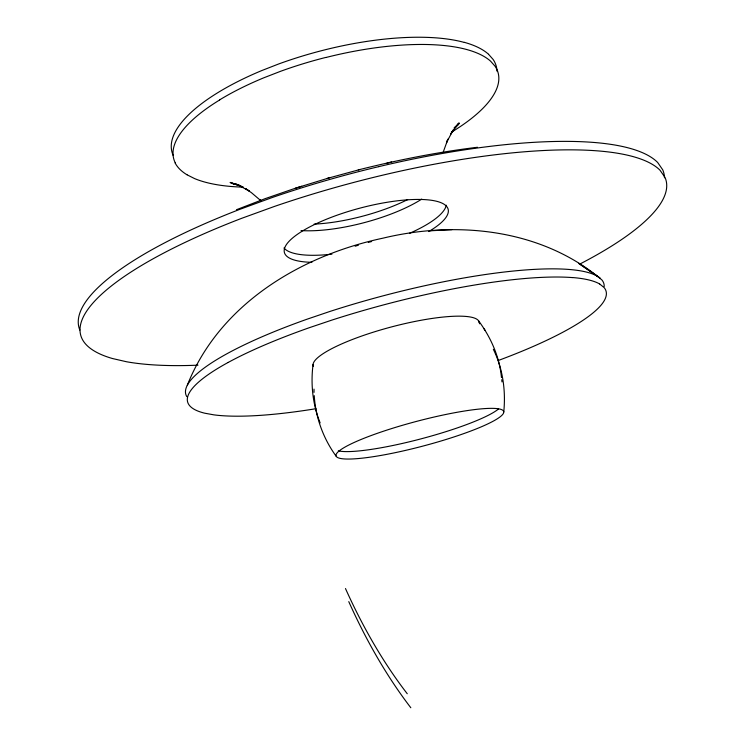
<?xml version="1.0" encoding="UTF-8"?>
<svg xmlns="http://www.w3.org/2000/svg" width="745" height="745" viewBox="0 0 745 745"><rect width="100%" height="100%" fill="white"/><g stroke="black" fill="none" stroke-linecap="round" stroke-linejoin="round"><path stroke-width="1.12" d="M503.769 411.938A86.727 12.758 -14.8 0 0 377.296 433.329A86.727 12.758 -14.8 0 0 378.516 455.847A86.727 12.758 -14.8 0 0 503.769 411.938C505.902 390.641 502.828 368.598 493.348 349.293M313.058 364.491C310.563 384.103 312.686 404.488 320.136 422.862M443.275 151.98L447.913 139.129L446.46 142.677L453.183 130.012L450.623 134.119L458.762 123.111L454.934 127.795L459.339 123.102L454.161 128.075M187.302 385.258C219.384 304.221 300.84 255.591 382.967 238.167C457.272 220.241 542.015 229.069 601.886 279.934A217.214 44.951 -14.8 0 1 604.195 286.49M454.338 128.093L458.78 124.08L454.348 127.833M236.472 209.718L265.146 198.654L295.504 188.187L329.718 177.692M295.504 188.187L301.725 186.297M327.055 178.474L359.276 169.702M358.298 169.907C397.551 160.073 437.296 152.157 477.48 147.268M386.99 163.071L391.637 162M451.917 229.637L430.275 230.801M238.717 184.788L231.295 183.27L237.227 184.592L230.093 182.441L242.488 186.827L237.022 184.443L249.351 191.055L245.403 188.532L251.41 192.666L260.899 200.731M187.191 174.87L194.492 178.549A168.705 59.386 -14.8 0 0 223.649 185.701A167.69 59.004 -14.8 0 0 243.531 187.144M599.734 284.041L604.111 287.579A217.41 43.927 -14.8 0 1 603.757 301.474A214.681 43.359 -14.8 0 1 599.65 306.735A216.73 43.787 -14.8 0 1 538.821 343.957A214.513 43.294 -14.8 0 1 517.533 353.037A217.587 43.992 -14.8 0 1 498.358 360.468M597.481 276.293L578.679 263.339L599.976 278.034L597.481 276.293A217.167 44.933 -14.8 0 0 570.195 269.55A214.672 44.449 -14.8 0 0 550.034 268.861A216.488 44.793 -14.8 0 0 425.535 285.558A214.746 44.477 -14.8 0 0 402.142 290.988A217.093 44.896 -14.8 0 0 329.867 311.466L307.229 319.139A217.112 44.905 -14.8 0 0 248.169 343.026A214.7 44.458 -14.8 0 0 226.201 354.154A216.497 44.793 -14.8 0 0 185.477 392.401A214.532 44.393 -14.8 0 0 186.781 396.629M259.921 199.679L261.169 200.908M488.571 54.301L493.125 59.451A168.491 60.019 -14.8 0 1 496.971 71.129M478.579 320.816C490.853 337.355 499.541 356.92 501.469 377.547M484.008 328.759L485.088 330.361M336.135 456.191C323.302 438.591 315.563 417.386 314.241 395.642M479.007 321.635L479.594 323.777M501.73 379.736L502 381.924M314.008 389.132L314.017 392.382M410.821 707.75A434.493 227.523 80.7 0 1 348.772 601.625M407.254 693.744A433.702 226.657 81.1 0 1 345.484 588.55M311.904 262.296A84.688 23.607 -14.8 0 1 304.444 229.842A84.688 23.607 -14.8 0 1 419.938 199.446A84.688 23.607 -14.8 0 1 428.71 231.555M579.703 264.13A303.885 78.151 -14.8 0 0 609.028 247.666A300.84 77.275 -14.8 0 0 629.376 234.06A303.867 78.132 -14.8 0 0 654.445 211.692A300.244 77.135 -14.8 0 0 661.104 202.724A304.137 78.178 -14.8 0 0 664.996 177.366L660.005 170.214A304.044 78.132 -14.8 0 0 624.347 154.504A300.589 77.312 -14.8 0 0 596.475 150.788A303.625 78.011 -14.8 0 0 537.322 150.872A301.278 77.499 -14.8 0 0 494.773 154.811A303.606 78.002 -14.8 0 0 415.738 167.858A300.756 77.396 -14.8 0 0 381.161 175.541A303.885 78.057 -14.8 0 0 274.719 206.337L241.762 218.285A303.923 78.076 -14.8 0 0 157.772 256.233A300.645 77.35 -14.8 0 0 127.814 274.104A303.662 78.029 -14.8 0 0 94.634 301.157A301.157 77.433 -14.8 0 0 83.989 315.61A303.718 78.057 -14.8 0 0 80.935 335.948A300.328 77.191 -14.8 0 0 84.66 342.896A304.23 78.216 -14.8 0 0 112.523 358.541L126.492 361.744A304.351 78.272 -14.8 0 0 179.247 365.618A302.423 77.722 -14.8 0 0 197.974 365.162M446.255 205.192A84.613 23.98 -14.8 0 1 409.508 233.334M331.935 254.157A84.613 23.98 -14.8 0 1 283.985 247.992M664.475 177.822A303.867 79.585 -14.8 0 0 662.715 169.795L657.677 162.503A303.764 79.529 -14.8 0 0 621.926 146.374A300.319 78.7 -14.8 0 0 594.026 142.463A303.355 79.408 -14.8 0 0 534.854 142.276A301.008 78.886 -14.8 0 0 492.315 146.085A303.336 79.398 -14.8 0 0 413.326 158.992A300.486 78.784 -14.8 0 0 378.777 166.638M378.777 166.638A303.615 79.454 -14.8 0 0 272.456 197.444L239.555 209.438A303.653 79.473 -14.8 0 0 155.714 247.619A300.375 78.728 -14.8 0 0 125.831 265.648A303.383 79.426 -14.8 0 0 92.752 292.999A300.887 78.821 -14.8 0 0 82.174 307.648A303.448 79.454 -14.8 0 0 79.194 328.312A300.058 78.57 -14.8 0 0 79.836 330.091M316.01 408.698A216.19 43.666 -14.8 0 1 250.059 415.924A217.531 43.964 -14.8 0 1 213.852 414.853L204.782 413.205A217.466 43.936 -14.8 0 1 188.597 404.228A214.718 43.378 -14.8 0 1 187.321 400.093A216.693 43.778 -14.8 0 1 228.203 362.424M572.411 277.531A217.41 43.927 -14.8 0 1 599.65 283.975M572.505 277.596A214.858 43.434 -14.8 0 0 552.371 277.047A216.674 43.769 -14.8 0 0 427.835 294.117A214.942 43.461 -14.8 0 0 404.423 299.565A217.289 43.871 -14.8 0 0 332.074 320.033L309.399 327.67A217.307 43.88 -14.8 0 0 250.236 351.398A214.886 43.443 -14.8 0 0 228.212 362.424M355.16 246.213A85.014 21.903 -14.8 0 1 358.401 245.217M368.281 242.404A85.014 21.903 -14.8 0 1 371.606 241.538M313.31 366.289A85.824 17.619 -14.8 0 1 391.768 326.85A85.824 17.619 -14.8 0 1 479.212 322.51M498.368 409.107A86.653 13.177 -14.8 0 1 419.463 439.261A86.653 13.177 -14.8 0 1 338.286 450.865M407.655 199.576A84.297 25.647 -14.8 0 1 314.101 224.133M464.349 42.344A168.491 60.019 -14.8 0 1 488.478 54.199M464.405 42.456A167.569 59.693 -14.8 0 0 323.74 50.129A168.417 59.963 -14.8 0 0 278.704 63.958L261.802 70.552A168.426 59.973 -14.8 0 0 217.764 92.697A167.56 59.693 -14.8 0 0 173.213 155.435M421.735 199.111A84.362 25.302 -14.8 0 1 301.045 230.568M451.489 132.163A167.681 59.004 -14.8 0 0 498.712 80.842A168.621 59.339 -14.8 0 0 495.034 66.184L490.499 61.09A168.603 59.321 -14.8 0 0 466.407 49.44A167.681 59.004 -14.8 0 0 325.779 57.533M325.677 57.458A168.547 59.283 -14.8 0 0 280.604 71.287L263.674 77.852A168.566 59.293 -14.8 0 0 219.57 99.904M175.382 163.071A167.69 59.004 -14.8 0 1 219.691 99.96M187.051 174.805A168.705 59.386 -14.8 0 1 175.122 162.95M238.642 184.834L234.275 184.276L238.679 184.862"/></g></svg>
